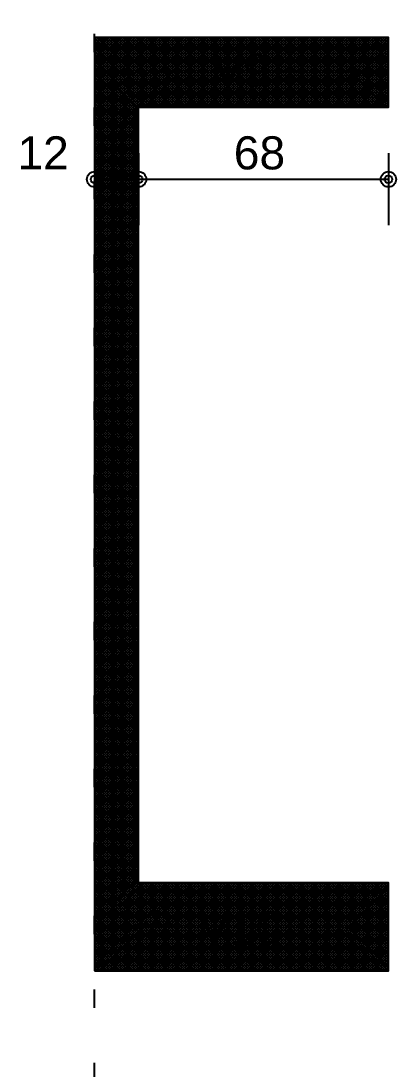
# Model space of a CAD drawing. Extents: x 0 to 119, y 0 to 84.
# Drawn here: x 13.59 to 15.63, y 45.13 to 50.83 of the extents above; entities that cross this region are included whole.
import ezdxf

# ---------------------------------------------------------------- set-up
doc = ezdxf.new("R2010")
doc.units = 0
doc.header["$MEASUREMENT"] = 0
doc.linetypes.add('ESTILO_TQS_0002', pattern=[0.4, 0.1, -0.3])
for name, color, linetype in [('29', 9, 'CONTINUOUS'), ('3', 7, 'CONTINUOUS'), ('32', 250, 'CONTINUOUS'), ('6', 178, 'CONTINUOUS')]:
    doc.layers.add(name, color=color, linetype=linetype)
doc.styles.add('TQS_ARIAL', font='arial.ttf')

msp = doc.modelspace()

# ---------------------------------------------------------------- linework, layer by layer
at = {"layer": '29', "color": 9, "linetype": 'Continuous'}
for p, q in [((13.990148, 50.123304), (14.607683, 50.74084)), ((13.990148, 50.137446), (14.593541, 50.74084)), ((13.990148, 50.151589), (14.579399, 50.74084)), ((13.990148, 50.165731), (14.565257, 50.74084)), ((13.990148, 50.179873), (14.551115, 50.74084)), ((13.990148, 50.194015), (14.536973, 50.74084)), ((13.990148, 50.208157), (14.522831, 50.74084)), ((13.990148, 50.222299), (14.508689, 50.74084)), ((13.990148, 50.236441), (14.494546, 50.74084)), ((13.990148, 50.250584), (14.480404, 50.74084)), ((13.990148, 50.264726), (14.466262, 50.74084)), ((13.990148, 50.278868), (14.45212, 50.74084)), ((13.990148, 50.29301), (14.437978, 50.74084)), ((13.990148, 50.307152), (14.423836, 50.74084)), ((13.990148, 50.321294), (14.409694, 50.74084)), ((13.990148, 50.335436), (14.395551, 50.74084)), ((13.990148, 50.349579), (14.381409, 50.74084)), ((13.990148, 50.363721), (14.367267, 50.74084)), ((13.990148, 50.377863), (14.353125, 50.74084)), ((13.990148, 50.392005), (14.338983, 50.74084)), ((13.990148, 50.406147), (14.324841, 50.74084)), ((13.990148, 50.420289), (14.310699, 50.74084)), ((13.990148, 50.434431), (14.296556, 50.74084)), ((13.990148, 50.448573), (14.282414, 50.74084)), ((13.990148, 50.462716), (14.268272, 50.74084)), ((13.990148, 50.476858), (14.25413, 50.74084)), ((13.990148, 50.491), (14.239988, 50.74084)), ((13.990148, 50.505142), (14.225846, 50.74084)), ((13.990148, 50.519284), (14.211704, 50.74084)), ((13.990148, 50.533426), (14.197562, 50.74084)), ((13.990148, 50.547568), (14.183419, 50.74084)), ((13.990148, 50.561711), (14.169277, 50.74084)), ((13.990148, 50.575853), (14.155135, 50.74084)), ((13.990148, 50.589995), (14.140993, 50.74084)), ((13.990148, 50.604137), (14.126851, 50.74084)), ((13.990148, 50.618279), (14.112709, 50.74084)), ((13.990148, 50.632421), (14.098567, 50.74084)), ((13.990148, 50.646563), (14.084424, 50.74084)), ((13.990148, 50.660706), (14.070282, 50.74084)), ((13.990148, 50.674848), (14.05614, 50.74084)), ((13.990148, 50.68899), (14.041998, 50.74084)), ((13.990148, 50.703132), (14.027856, 50.74084)), ((13.990148, 50.717274), (14.013714, 50.74084)), ((13.990148, 50.731416), (13.999572, 50.74084)), ((13.990148, 50.738407), (14.367715, 50.36084)), ((13.990148, 50.724265), (14.353573, 50.36084)), ((13.990148, 50.710123), (14.33943, 50.36084)), ((14.001857, 50.74084), (14.381857, 50.36084)), ((14.015999, 50.74084), (14.395999, 50.36084)), ((14.030141, 50.74084), (14.410141, 50.36084)), ((14.044283, 50.74084), (14.424283, 50.36084)), ((14.058425, 50.74084), (14.438425, 50.36084)), ((14.072568, 50.74084), (14.452568, 50.36084)), ((14.08671, 50.74084), (14.46671, 50.36084)), ((14.100852, 50.74084), (14.480852, 50.36084)), ((14.114994, 50.74084), (14.494994, 50.36084)), ((14.129136, 50.74084), (14.509136, 50.36084)), ((14.143278, 50.74084), (14.523278, 50.36084)), ((14.15742, 50.74084), (14.53742, 50.36084)), ((14.171563, 50.74084), (14.551563, 50.36084)), ((14.185705, 50.74084), (14.565705, 50.36084)), ((14.199847, 50.74084), (14.579847, 50.36084)), ((14.213989, 50.74084), (14.593989, 50.36084)), ((14.228131, 50.74084), (14.608131, 50.36084)), ((14.241826, 50.36084), (14.621826, 50.74084)), ((14.242273, 50.74084), (14.622273, 50.36084)), ((14.255968, 50.36084), (14.635968, 50.74084)), ((14.256415, 50.74084), (14.636415, 50.36084)), ((14.27011, 50.36084), (14.65011, 50.74084)), ((14.270557, 50.74084), (14.650557, 50.36084)), ((14.284252, 50.36084), (14.664252, 50.74084)), ((14.2847, 50.74084), (14.6647, 50.36084)), ((14.298394, 50.36084), (14.678394, 50.74084)), ((14.298842, 50.74084), (14.678842, 50.36084)), ((14.312536, 50.36084), (14.692536, 50.74084)), ((14.312984, 50.74084), (14.692984, 50.36084)), ((14.326678, 50.36084), (14.706678, 50.74084)), ((14.327126, 50.74084), (14.707126, 50.36084)), ((14.340821, 50.36084), (14.720821, 50.74084)), ((14.341268, 50.74084), (14.721268, 50.36084)), ((14.354963, 50.36084), (14.734963, 50.74084)), ((14.35541, 50.74084), (14.73541, 50.36084)), ((14.369105, 50.36084), (14.749105, 50.74084)), ((14.369552, 50.74084), (14.749552, 50.36084)), ((14.383247, 50.36084), (14.763247, 50.74084)), ((14.383695, 50.74084), (14.763695, 50.36084)), ((14.397389, 50.36084), (14.777389, 50.74084)), ((14.397837, 50.74084), (14.777837, 50.36084)), ((14.411531, 50.36084), (14.791531, 50.74084)), ((14.411979, 50.74084), (14.791979, 50.36084)), ((14.425673, 50.36084), (14.805673, 50.74084)), ((14.426121, 50.74084), (14.806121, 50.36084)), ((14.439816, 50.36084), (14.819816, 50.74084)), ((14.440263, 50.74084), (14.820263, 50.36084)), ((14.453958, 50.36084), (14.833958, 50.74084)), ((14.454405, 50.74084), (14.834405, 50.36084)), ((14.4681, 50.36084), (14.8481, 50.74084)), ((14.468547, 50.74084), (14.848547, 50.36084)), ((14.482242, 50.36084), (14.862242, 50.74084)), ((14.482689, 50.74084), (14.862689, 50.36084)), ((14.496384, 50.36084), (14.876384, 50.74084)), ((14.496832, 50.74084), (14.876832, 50.36084)), ((14.510526, 50.36084), (14.890526, 50.74084)), ((14.510974, 50.74084), (14.890974, 50.36084)), ((14.524668, 50.36084), (14.904668, 50.74084)), ((14.525116, 50.74084), (14.905116, 50.36084)), ((14.53881, 50.36084), (14.91881, 50.74084)), ((14.539258, 50.74084), (14.919258, 50.36084)), ((14.552953, 50.36084), (14.932953, 50.74084)), ((14.5534, 50.74084), (14.9334, 50.36084)), ((14.567095, 50.36084), (14.947095, 50.74084)), ((14.567542, 50.74084), (14.947542, 50.36084)), ((14.581237, 50.36084), (14.961237, 50.74084)), ((14.581684, 50.74084), (14.961684, 50.36084)), ((14.595379, 50.36084), (14.975379, 50.74084)), ((14.595827, 50.74084), (14.975827, 50.36084)), ((14.609521, 50.36084), (14.989521, 50.74084)), ((14.609969, 50.74084), (14.989969, 50.36084)), ((14.623663, 50.36084), (15.003663, 50.74084)), ((14.624111, 50.74084), (15.004111, 50.36084)), ((14.637805, 50.36084), (15.017805, 50.74084)), ((14.638253, 50.74084), (15.018253, 50.36084)), ((14.651948, 50.36084), (15.031948, 50.74084)), ((14.652395, 50.74084), (15.032395, 50.36084)), ((14.66609, 50.36084), (15.04609, 50.74084)), ((14.666537, 50.74084), (15.046537, 50.36084)), ((14.680232, 50.36084), (15.060232, 50.74084)), ((14.680679, 50.74084), (15.060679, 50.36084)), ((14.694374, 50.36084), (15.074374, 50.74084)), ((14.694822, 50.74084), (15.074822, 50.36084)), ((14.708516, 50.36084), (15.088516, 50.74084)), ((14.708964, 50.74084), (15.088964, 50.36084)), ((14.722658, 50.36084), (15.102658, 50.74084)), ((14.723106, 50.74084), (15.103106, 50.36084)), ((14.7368, 50.36084), (15.1168, 50.74084)), ((14.737248, 50.74084), (15.117248, 50.36084)), ((14.750942, 50.36084), (15.130942, 50.74084)), ((14.75139, 50.74084), (15.13139, 50.36084)), ((14.765085, 50.36084), (15.145085, 50.74084)), ((14.765532, 50.74084), (15.145532, 50.36084)), ((14.779227, 50.36084), (15.159227, 50.74084)), ((14.779674, 50.74084), (15.159674, 50.36084)), ((14.793369, 50.36084), (15.173369, 50.74084)), ((14.793816, 50.74084), (15.173816, 50.36084)), ((14.807511, 50.36084), (15.187511, 50.74084)), ((14.807959, 50.74084), (15.187959, 50.36084)), ((14.821653, 50.36084), (15.201653, 50.74084)), ((14.822101, 50.74084), (15.202101, 50.36084)), ((14.835795, 50.36084), (15.215795, 50.74084)), ((14.836243, 50.74084), (15.216243, 50.36084)), ((14.849937, 50.36084), (15.229937, 50.74084)), ((14.850385, 50.74084), (15.230385, 50.36084)), ((14.86408, 50.36084), (15.24408, 50.74084)), ((14.864527, 50.74084), (15.244527, 50.36084)), ((14.878222, 50.36084), (15.258222, 50.74084)), ((14.878669, 50.74084), (15.258669, 50.36084)), ((14.892364, 50.36084), (15.272364, 50.74084)), ((14.892811, 50.74084), (15.272811, 50.36084)), ((14.906506, 50.36084), (15.286506, 50.74084)), ((14.906954, 50.74084), (15.286954, 50.36084)), ((14.920648, 50.36084), (15.300648, 50.74084)), ((14.921096, 50.74084), (15.301096, 50.36084)), ((14.93479, 50.36084), (15.31479, 50.74084)), ((14.935238, 50.74084), (15.315238, 50.36084)), ((14.948932, 50.36084), (15.328932, 50.74084)), ((14.94938, 50.74084), (15.32938, 50.36084)), ((14.963075, 50.36084), (15.343075, 50.74084)), ((14.963522, 50.74084), (15.343522, 50.36084)), ((14.977217, 50.36084), (15.357217, 50.74084)), ((14.977664, 50.74084), (15.357664, 50.36084)), ((14.991359, 50.36084), (15.371359, 50.74084)), ((14.991806, 50.74084), (15.371806, 50.36084)), ((15.005501, 50.36084), (15.385501, 50.74084)), ((15.005949, 50.74084), (15.385949, 50.36084)), ((15.019643, 50.36084), (15.399643, 50.74084)), ((15.020091, 50.74084), (15.400091, 50.36084)), ((15.033785, 50.36084), (15.413785, 50.74084)), ((15.034233, 50.74084), (15.414233, 50.36084)), ((15.047927, 50.36084), (15.427927, 50.74084)), ((15.048375, 50.74084), (15.428375, 50.36084)), ((15.062069, 50.36084), (15.442069, 50.74084)), ((15.062517, 50.74084), (15.442517, 50.36084)), ((15.076212, 50.36084), (15.456212, 50.74084)), ((15.076659, 50.74084), (15.456659, 50.36084)), ((15.090354, 50.36084), (15.470354, 50.74084)), ((15.090801, 50.74084), (15.470801, 50.36084)), ((15.104496, 50.36084), (15.484496, 50.74084)), ((15.104943, 50.74084), (15.484943, 50.36084)), ((15.118638, 50.36084), (15.498638, 50.74084)), ((15.119086, 50.74084), (15.499086, 50.36084)), ((15.13278, 50.36084), (15.51278, 50.74084)), ((15.133228, 50.74084), (15.513228, 50.36084)), ((15.146922, 50.36084), (15.526922, 50.74084)), ((15.14737, 50.74084), (15.52737, 50.36084)), ((15.161064, 50.36084), (15.541064, 50.74084)), ((15.161512, 50.74084), (15.541512, 50.36084)), ((15.175207, 50.36084), (15.555207, 50.74084)), ((15.175654, 50.74084), (15.555654, 50.36084)), ((15.189349, 50.36084), (15.569349, 50.74084)), ((15.189796, 50.74084), (15.569796, 50.36084)), ((15.203491, 50.36084), (15.583491, 50.74084)), ((15.203938, 50.74084), (15.583938, 50.36084)), ((15.217633, 50.36084), (15.590148, 50.733355)), ((15.218081, 50.74084), (15.590148, 50.368773)), ((15.231775, 50.36084), (15.590148, 50.719213)), ((15.232223, 50.74084), (15.590148, 50.382915)), ((15.246365, 50.74084), (15.590148, 50.397057)), ((15.260507, 50.74084), (15.590148, 50.411199)), ((15.274649, 50.74084), (15.590148, 50.425341)), ((15.288791, 50.74084), (15.590148, 50.439483)), ((15.302933, 50.74084), (15.590148, 50.453626)), ((15.317075, 50.74084), (15.590148, 50.467768)), ((15.331218, 50.74084), (15.590148, 50.48191)), ((15.34536, 50.74084), (15.590148, 50.496052)), ((15.359502, 50.74084), (15.590148, 50.510194)), ((15.373644, 50.74084), (15.590148, 50.524336)), ((15.387786, 50.74084), (15.590148, 50.538478)), ((15.401928, 50.74084), (15.590148, 50.55262)), ((15.41607, 50.74084), (15.590148, 50.566763)), ((15.430213, 50.74084), (15.590148, 50.580905)), ((15.444355, 50.74084), (15.590148, 50.595047)), ((15.458497, 50.74084), (15.590148, 50.609189)), ((15.472639, 50.74084), (15.590148, 50.623331)), ((15.486781, 50.74084), (15.590148, 50.637473)), ((15.500923, 50.74084), (15.590148, 50.651615)), ((15.515065, 50.74084), (15.590148, 50.665758)), ((15.529208, 50.74084), (15.590148, 50.6799)), ((15.54335, 50.74084), (15.590148, 50.694042)), ((15.557492, 50.74084), (15.590148, 50.708184)), ((15.571634, 50.74084), (15.590148, 50.722326)), ((15.585776, 50.74084), (15.590148, 50.736468)), ((13.990148, 50.695981), (14.325288, 50.36084)), ((13.990148, 50.681838), (14.311146, 50.36084)), ((13.990148, 50.667696), (14.297004, 50.36084)), ((13.990148, 50.653554), (14.282862, 50.36084)), ((15.245917, 50.36084), (15.590148, 50.705071)), ((15.260059, 50.36084), (15.590148, 50.690928)), ((15.274202, 50.36084), (15.590148, 50.676786)), ((15.288344, 50.36084), (15.590148, 50.662644)), ((15.302486, 50.36084), (15.590148, 50.648502)), ((13.990148, 50.639412), (14.26872, 50.36084)), ((13.990148, 50.62527), (14.254578, 50.36084)), ((13.990148, 50.611128), (14.240436, 50.36084)), ((13.990148, 50.596986), (14.230148, 50.356986)), ((15.316628, 50.36084), (15.590148, 50.63436)), ((15.33077, 50.36084), (15.590148, 50.620218)), ((15.344912, 50.36084), (15.590148, 50.606076)), ((15.359054, 50.36084), (15.590148, 50.591934)), ((13.990148, 50.582843), (14.230148, 50.342843)), ((13.990148, 50.568701), (14.230148, 50.328701)), ((13.990148, 50.554559), (14.230148, 50.314559)), ((13.990148, 50.540417), (14.230148, 50.300417)), ((15.373196, 50.36084), (15.590148, 50.577791)), ((15.387339, 50.36084), (15.590148, 50.563649)), ((15.401481, 50.36084), (15.590148, 50.549507)), ((15.415623, 50.36084), (15.590148, 50.535365)), ((13.990148, 50.526275), (14.230148, 50.286275)), ((13.990148, 50.512133), (14.230148, 50.272133)), ((13.990148, 50.497991), (14.230148, 50.257991)), ((13.990148, 50.483848), (14.230148, 50.243848)), ((15.429765, 50.36084), (15.590148, 50.521223)), ((15.443907, 50.36084), (15.590148, 50.507081)), ((15.458049, 50.36084), (15.590148, 50.492939)), ((15.472191, 50.36084), (15.590148, 50.478796)), ((13.990148, 50.469706), (14.230148, 50.229706)), ((13.990148, 50.455564), (14.230148, 50.215564)), ((13.990148, 50.441422), (14.230148, 50.201422)), ((13.990148, 50.42728), (14.230148, 50.18728)), ((15.486334, 50.36084), (15.590148, 50.464654)), ((15.500476, 50.36084), (15.590148, 50.450512)), ((15.514618, 50.36084), (15.590148, 50.43637)), ((15.52876, 50.36084), (15.590148, 50.422228)), ((13.990148, 50.413138), (14.230148, 50.173138)), ((13.990148, 50.398996), (14.230148, 50.158996)), ((13.990148, 50.384854), (14.230148, 50.144854)), ((13.990148, 50.370711), (14.230148, 50.130711)), ((15.542902, 50.36084), (15.590148, 50.408086)), ((15.557044, 50.36084), (15.590148, 50.393944)), ((15.571186, 50.36084), (15.590148, 50.379801)), ((15.585329, 50.36084), (15.590148, 50.365659)), ((13.990148, 50.356569), (14.230148, 50.116569)), ((13.990148, 50.109162), (14.230148, 50.349162)), ((13.990148, 50.342427), (14.230148, 50.102427)), ((13.990148, 50.09502), (14.230148, 50.33502)), ((13.990148, 50.328285), (14.230148, 50.088285)), ((13.990148, 50.080878), (14.230148, 50.320878)), ((13.990148, 50.314143), (14.230148, 50.074143)), ((13.990148, 50.066736), (14.230148, 50.306736)), ((13.990148, 50.300001), (14.230148, 50.060001)), ((13.990148, 50.052594), (14.230148, 50.292594)), ((13.990148, 50.285859), (14.230148, 50.045859)), ((13.990148, 50.038452), (14.230148, 50.278452)), ((13.990148, 50.271716), (14.230148, 50.031716)), ((13.990148, 50.024309), (14.230148, 50.264309)), ((13.990148, 50.257574), (14.230148, 50.017574)), ((13.990148, 50.010167), (14.230148, 50.250167)), ((13.990148, 50.243432), (14.230148, 50.003432)), ((13.990148, 49.996025), (14.230148, 50.236025)), ((13.990148, 50.22929), (14.230148, 49.98929)), ((13.990148, 49.981883), (14.230148, 50.221883)), ((13.990148, 50.215148), (14.230148, 49.975148)), ((13.990148, 49.967741), (14.230148, 50.207741)), ((13.990148, 50.201006), (14.230148, 49.961006)), ((13.990148, 49.953599), (14.230148, 50.193599)), ((13.990148, 50.186864), (14.230148, 49.946864)), ((13.990148, 49.939457), (14.230148, 50.179457)), ((13.990148, 50.172721), (14.230148, 49.932721)), ((13.990148, 49.925314), (14.230148, 50.165314)), ((13.990148, 50.158579), (14.230148, 49.918579)), ((13.990148, 49.911172), (14.230148, 50.151172)), ((13.990148, 50.144437), (14.230148, 49.904437)), ((13.990148, 49.89703), (14.230148, 50.13703)), ((13.990148, 50.130295), (14.230148, 49.890295)), ((13.990148, 49.882888), (14.230148, 50.122888)), ((13.990148, 50.116153), (14.230148, 49.876153)), ((13.990148, 49.868746), (14.230148, 50.108746)), ((13.990148, 50.102011), (14.230148, 49.862011)), ((13.990148, 49.854604), (14.230148, 50.094604)), ((13.990148, 50.087869), (14.230148, 49.847869)), ((13.990148, 49.840462), (14.230148, 50.080462)), ((13.990148, 50.073727), (14.230148, 49.833727)), ((13.990148, 49.82632), (14.230148, 50.06632)), ((13.990148, 50.059584), (14.230148, 49.819584)), ((13.990148, 49.812177), (14.230148, 50.052177)), ((13.990148, 50.045442), (14.230148, 49.805442)), ((13.990148, 49.798035), (14.230148, 50.038035)), ((13.990148, 50.0313), (14.230148, 49.7913)), ((13.990148, 49.783893), (14.230148, 50.023893)), ((13.990148, 50.017158), (14.230148, 49.777158)), ((13.990148, 49.769751), (14.230148, 50.009751)), ((13.990148, 50.003016), (14.230148, 49.763016)), ((13.990148, 49.755609), (14.230148, 49.995609)), ((13.990148, 49.988874), (14.230148, 49.748874)), ((13.990148, 49.741467), (14.230148, 49.981467)), ((13.990148, 49.974732), (14.230148, 49.734732)), ((13.990148, 49.727325), (14.230148, 49.967325)), ((13.990148, 49.960589), (14.230148, 49.720589)), ((13.990148, 49.713182), (14.230148, 49.953182)), ((13.990148, 49.946447), (14.230148, 49.706447)), ((13.990148, 49.69904), (14.230148, 49.93904)), ((13.990148, 49.932305), (14.230148, 49.692305)), ((13.990148, 49.684898), (14.230148, 49.924898)), ((13.990148, 49.918163), (14.230148, 49.678163)), ((13.990148, 49.670756), (14.230148, 49.910756)), ((13.990148, 49.904021), (14.230148, 49.664021)), ((13.990148, 49.656614), (14.230148, 49.896614)), ((13.990148, 49.889879), (14.230148, 49.649879)), ((13.990148, 49.642472), (14.230148, 49.882472)), ((13.990148, 49.875737), (14.230148, 49.635737)), ((13.990148, 49.62833), (14.230148, 49.86833)), ((13.990148, 49.861595), (14.230148, 49.621595)), ((13.990148, 49.614187), (14.230148, 49.854187)), ((13.990148, 49.847452), (14.230148, 49.607452)), ((13.990148, 49.600045), (14.230148, 49.840045)), ((13.990148, 49.83331), (14.230148, 49.59331)), ((13.990148, 49.585903), (14.230148, 49.825903)), ((13.990148, 49.819168), (14.230148, 49.579168)), ((13.990148, 49.571761), (14.230148, 49.811761)), ((13.990148, 49.805026), (14.230148, 49.565026)), ((13.990148, 49.557619), (14.230148, 49.797619)), ((13.990148, 49.790884), (14.230148, 49.550884)), ((13.990148, 49.543477), (14.230148, 49.783477)), ((13.990148, 49.776742), (14.230148, 49.536742)), ((13.990148, 49.529335), (14.230148, 49.769335)), ((13.990148, 49.7626), (14.230148, 49.5226)), ((13.990148, 49.515193), (14.230148, 49.755193)), ((13.990148, 49.748457), (14.230148, 49.508457)), ((13.990148, 49.50105), (14.230148, 49.74105)), ((13.990148, 49.734315), (14.230148, 49.494315)), ((13.990148, 49.486908), (14.230148, 49.726908)), ((13.990148, 49.720173), (14.230148, 49.480173)), ((13.990148, 49.472766), (14.230148, 49.712766)), ((13.990148, 49.706031), (14.230148, 49.466031)), ((13.990148, 49.458624), (14.230148, 49.698624)), ((13.990148, 49.691889), (14.230148, 49.451889)), ((13.990148, 49.444482), (14.230148, 49.684482)), ((13.990148, 49.677747), (14.230148, 49.437747)), ((13.990148, 49.43034), (14.230148, 49.67034)), ((13.990148, 49.663605), (14.230148, 49.423605)), ((13.990148, 49.416198), (14.230148, 49.656198)), ((13.990148, 49.649462), (14.230148, 49.409462)), ((13.990148, 49.402055), (14.230148, 49.642055)), ((13.990148, 49.63532), (14.230148, 49.39532)), ((13.990148, 49.387913), (14.230148, 49.627913)), ((13.990148, 49.621178), (14.230148, 49.381178)), ((13.990148, 49.373771), (14.230148, 49.613771)), ((13.990148, 49.607036), (14.230148, 49.367036)), ((13.990148, 49.359629), (14.230148, 49.599629)), ((13.990148, 49.592894), (14.230148, 49.352894)), ((13.990148, 49.345487), (14.230148, 49.585487)), ((13.990148, 49.578752), (14.230148, 49.338752)), ((13.990148, 49.331345), (14.230148, 49.571345)), ((13.990148, 49.56461), (14.230148, 49.32461)), ((13.990148, 49.317203), (14.230148, 49.557203)), ((13.990148, 49.550468), (14.230148, 49.310468)), ((13.990148, 49.30306), (14.230148, 49.54306)), ((13.990148, 49.536325), (14.230148, 49.296325)), ((13.990148, 49.288918), (14.230148, 49.528918)), ((13.990148, 49.522183), (14.230148, 49.282183)), ((13.990148, 49.274776), (14.230148, 49.514776)), ((13.990148, 49.508041), (14.230148, 49.268041)), ((13.990148, 49.260634), (14.230148, 49.500634)), ((13.990148, 49.493899), (14.230148, 49.253899)), ((13.990148, 49.246492), (14.230148, 49.486492)), ((13.990148, 49.479757), (14.230148, 49.239757)), ((13.990148, 49.23235), (14.230148, 49.47235)), ((13.990148, 49.465615), (14.230148, 49.225615)), ((13.990148, 49.218208), (14.230148, 49.458208)), ((13.990148, 49.451473), (14.230148, 49.211473)), ((13.990148, 49.204066), (14.230148, 49.444066)), ((13.990148, 49.43733), (14.230148, 49.19733)), ((13.990148, 49.189923), (14.230148, 49.429923)), ((13.990148, 49.423188), (14.230148, 49.183188)), ((13.990148, 49.175781), (14.230148, 49.415781)), ((13.990148, 49.409046), (14.230148, 49.169046)), ((13.990148, 49.161639), (14.230148, 49.401639)), ((13.990148, 49.394904), (14.230148, 49.154904)), ((13.990148, 49.147497), (14.230148, 49.387497)), ((13.990148, 49.380762), (14.230148, 49.140762)), ((13.990148, 49.133355), (14.230148, 49.373355)), ((13.990148, 49.36662), (14.230148, 49.12662)), ((13.990148, 49.119213), (14.230148, 49.359213)), ((13.990148, 49.352478), (14.230148, 49.112478)), ((13.990148, 49.105071), (14.230148, 49.345071)), ((13.990148, 49.338335), (14.230148, 49.098335)), ((13.990148, 49.090928), (14.230148, 49.330928)), ((13.990148, 49.324193), (14.230148, 49.084193)), ((13.990148, 49.076786), (14.230148, 49.316786)), ((13.990148, 49.310051), (14.230148, 49.070051)), ((13.990148, 49.062644), (14.230148, 49.302644)), ((13.990148, 49.295909), (14.230148, 49.055909)), ((13.990148, 49.048502), (14.230148, 49.288502)), ((13.990148, 49.281767), (14.230148, 49.041767)), ((13.990148, 49.03436), (14.230148, 49.27436)), ((13.990148, 49.267625), (14.230148, 49.027625)), ((13.990148, 49.020218), (14.230148, 49.260218)), ((13.990148, 49.253483), (14.230148, 49.013483)), ((13.990148, 49.006076), (14.230148, 49.246076)), ((13.990148, 49.239341), (14.230148, 48.999341)), ((13.990148, 48.991934), (14.230148, 49.231934)), ((13.990148, 49.225198), (14.230148, 48.985198)), ((13.990148, 48.977791), (14.230148, 49.217791)), ((13.990148, 49.211056), (14.230148, 48.971056)), ((13.990148, 48.963649), (14.230148, 49.203649)), ((13.990148, 49.196914), (14.230148, 48.956914)), ((13.990148, 48.949507), (14.230148, 49.189507)), ((13.990148, 49.182772), (14.230148, 48.942772)), ((13.990148, 48.935365), (14.230148, 49.175365)), ((13.990148, 49.16863), (14.230148, 48.92863)), ((13.990148, 48.921223), (14.230148, 49.161223)), ((13.990148, 49.154488), (14.230148, 48.914488)), ((13.990148, 48.907081), (14.230148, 49.147081)), ((13.990148, 49.140346), (14.230148, 48.900346)), ((13.990148, 48.892939), (14.230148, 49.132939)), ((13.990148, 49.126203), (14.230148, 48.886203)), ((13.990148, 48.878796), (14.230148, 49.118796)), ((13.990148, 49.112061), (14.230148, 48.872061)), ((13.990148, 48.864654), (14.230148, 49.104654)), ((13.990148, 49.097919), (14.230148, 48.857919)), ((13.990148, 48.850512), (14.230148, 49.090512)), ((13.990148, 49.083777), (14.230148, 48.843777)), ((13.990148, 48.83637), (14.230148, 49.07637)), ((13.990148, 49.069635), (14.230148, 48.829635)), ((13.990148, 48.822228), (14.230148, 49.062228)), ((13.990148, 49.055493), (14.230148, 48.815493)), ((13.990148, 48.808086), (14.230148, 49.048086)), ((13.990148, 49.041351), (14.230148, 48.801351)), ((13.990148, 48.793944), (14.230148, 49.033944)), ((13.990148, 49.027209), (14.230148, 48.787209)), ((13.990148, 48.779801), (14.230148, 49.019801)), ((13.990148, 49.013066), (14.230148, 48.773066)), ((13.990148, 48.765659), (14.230148, 49.005659)), ((13.990148, 48.998924), (14.230148, 48.758924)), ((13.990148, 48.751517), (14.230148, 48.991517)), ((13.990148, 48.984782), (14.230148, 48.744782)), ((13.990148, 48.737375), (14.230148, 48.977375)), ((13.990148, 48.97064), (14.230148, 48.73064)), ((13.990148, 48.723233), (14.230148, 48.963233)), ((13.990148, 48.956498), (14.230148, 48.716498)), ((13.990148, 48.709091), (14.230148, 48.949091)), ((13.990148, 48.942356), (14.230148, 48.702356)), ((13.990148, 48.694949), (14.230148, 48.934949)), ((13.990148, 48.928214), (14.230148, 48.688214)), ((13.990148, 48.680807), (14.230148, 48.920807)), ((13.990148, 48.914071), (14.230148, 48.674071)), ((13.990148, 48.666664), (14.230148, 48.906664)), ((13.990148, 48.899929), (14.230148, 48.659929)), ((13.990148, 48.652522), (14.230148, 48.892522)), ((13.990148, 48.885787), (14.230148, 48.645787)), ((13.990148, 48.63838), (14.230148, 48.87838)), ((13.990148, 48.871645), (14.230148, 48.631645)), ((13.990148, 48.624238), (14.230148, 48.864238)), ((13.990148, 48.857503), (14.230148, 48.617503)), ((13.990148, 48.610096), (14.230148, 48.850096)), ((13.990148, 48.843361), (14.230148, 48.603361)), ((13.990148, 48.595954), (14.230148, 48.835954)), ((13.990148, 48.829219), (14.230148, 48.589219)), ((13.990148, 48.581812), (14.230148, 48.821812)), ((13.990148, 48.815076), (14.230148, 48.575076)), ((13.990148, 48.567669), (14.230148, 48.807669)), ((13.990148, 48.800934), (14.230148, 48.560934)), ((13.990148, 48.553527), (14.230148, 48.793527)), ((13.990148, 48.786792), (14.230148, 48.546792)), ((13.990148, 48.539385), (14.230148, 48.779385)), ((13.990148, 48.77265), (14.230148, 48.53265)), ((13.990148, 48.525243), (14.230148, 48.765243)), ((13.990148, 48.758508), (14.230148, 48.518508)), ((13.990148, 48.511101), (14.230148, 48.751101)), ((13.990148, 48.744366), (14.230148, 48.504366)), ((13.990148, 48.496959), (14.230148, 48.736959)), ((13.990148, 48.730224), (14.230148, 48.490224)), ((13.990148, 48.482817), (14.230148, 48.722817)), ((13.990148, 48.716082), (14.230148, 48.476082)), ((13.990148, 48.468674), (14.230148, 48.708674)), ((13.990148, 48.701939), (14.230148, 48.461939)), ((13.990148, 48.454532), (14.230148, 48.694532)), ((13.990148, 48.687797), (14.230148, 48.447797)), ((13.990148, 48.44039), (14.230148, 48.68039)), ((13.990148, 48.673655), (14.230148, 48.433655)), ((13.990148, 48.426248), (14.230148, 48.666248)), ((13.990148, 48.659513), (14.230148, 48.419513)), ((13.990148, 48.412106), (14.230148, 48.652106)), ((13.990148, 48.645371), (14.230148, 48.405371)), ((13.990148, 48.397964), (14.230148, 48.637964)), ((13.990148, 48.631229), (14.230148, 48.391229)), ((13.990148, 48.383822), (14.230148, 48.623822)), ((13.990148, 48.617087), (14.230148, 48.377087)), ((13.990148, 48.36968), (14.230148, 48.60968)), ((13.990148, 48.602944), (14.230148, 48.362944)), ((13.990148, 48.355537), (14.230148, 48.595537)), ((13.990148, 48.588802), (14.230148, 48.348802)), ((13.990148, 48.341395), (14.230148, 48.581395)), ((13.990148, 48.57466), (14.230148, 48.33466)), ((13.990148, 48.327253), (14.230148, 48.567253)), ((13.990148, 48.560518), (14.230148, 48.320518)), ((13.990148, 48.313111), (14.230148, 48.553111)), ((13.990148, 48.546376), (14.230148, 48.306376)), ((13.990148, 48.298969), (14.230148, 48.538969)), ((13.990148, 48.532234), (14.230148, 48.292234)), ((13.990148, 48.284827), (14.230148, 48.524827)), ((13.990148, 48.518092), (14.230148, 48.278092)), ((13.990148, 48.270685), (14.230148, 48.510685)), ((13.990148, 48.503949), (14.230148, 48.263949)), ((13.990148, 48.256542), (14.230148, 48.496542)), ((13.990148, 48.489807), (14.230148, 48.249807)), ((13.990148, 48.2424), (14.230148, 48.4824)), ((13.990148, 48.475665), (14.230148, 48.235665)), ((13.990148, 48.228258), (14.230148, 48.468258)), ((13.990148, 48.461523), (14.230148, 48.221523)), ((13.990148, 48.214116), (14.230148, 48.454116)), ((13.990148, 48.447381), (14.230148, 48.207381)), ((13.990148, 48.199974), (14.230148, 48.439974)), ((13.990148, 48.433239), (14.230148, 48.193239)), ((13.990148, 48.185832), (14.230148, 48.425832)), ((13.990148, 48.419097), (14.230148, 48.179097)), ((13.990148, 48.17169), (14.230148, 48.41169)), ((13.990148, 48.404955), (14.230148, 48.164955)), ((13.990148, 48.157548), (14.230148, 48.397548)), ((13.990148, 48.390812), (14.230148, 48.150812)), ((13.990148, 48.143405), (14.230148, 48.383405)), ((13.990148, 48.37667), (14.230148, 48.13667)), ((13.990148, 48.129263), (14.230148, 48.369263)), ((13.990148, 48.362528), (14.230148, 48.122528)), ((13.990148, 48.115121), (14.230148, 48.355121)), ((13.990148, 48.348386), (14.230148, 48.108386)), ((13.990148, 48.100979), (14.230148, 48.340979)), ((13.990148, 48.334244), (14.230148, 48.094244)), ((13.990148, 48.086837), (14.230148, 48.326837)), ((13.990148, 48.320102), (14.230148, 48.080102)), ((13.990148, 48.072695), (14.230148, 48.312695)), ((13.990148, 48.30596), (14.230148, 48.06596)), ((13.990148, 48.058553), (14.230148, 48.298553)), ((13.990148, 48.291817), (14.230148, 48.051817)), ((13.990148, 48.04441), (14.230148, 48.28441)), ((13.990148, 48.277675), (14.230148, 48.037675)), ((13.990148, 48.030268), (14.230148, 48.270268)), ((13.990148, 48.263533), (14.230148, 48.023533)), ((13.990148, 48.016126), (14.230148, 48.256126)), ((13.990148, 48.249391), (14.230148, 48.009391)), ((13.990148, 48.001984), (14.230148, 48.241984)), ((13.990148, 48.235249), (14.230148, 47.995249)), ((13.990148, 47.987842), (14.230148, 48.227842)), ((13.990148, 48.221107), (14.230148, 47.981107)), ((13.990148, 47.9737), (14.230148, 48.2137)), ((13.990148, 48.206965), (14.230148, 47.966965)), ((13.990148, 47.959558), (14.230148, 48.199558)), ((13.990148, 48.192823), (14.230148, 47.952823)), ((13.990148, 47.945415), (14.230148, 48.185415)), ((13.990148, 48.17868), (14.230148, 47.93868)), ((13.990148, 47.931273), (14.230148, 48.171273)), ((13.990148, 48.164538), (14.230148, 47.924538)), ((13.990148, 47.917131), (14.230148, 48.157131)), ((13.990148, 48.150396), (14.230148, 47.910396)), ((13.990148, 47.902989), (14.230148, 48.142989)), ((13.990148, 48.136254), (14.230148, 47.896254)), ((13.990148, 47.888847), (14.230148, 48.128847)), ((13.990148, 48.122112), (14.230148, 47.882112)), ((13.990148, 47.874705), (14.230148, 48.114705)), ((13.990148, 48.10797), (14.230148, 47.86797)), ((13.990148, 47.860563), (14.230148, 48.100563)), ((13.990148, 48.093828), (14.230148, 47.853828)), ((13.990148, 47.846421), (14.230148, 48.086421)), ((13.990148, 48.079685), (14.230148, 47.839685)), ((13.990148, 47.832278), (14.230148, 48.072278)), ((13.990148, 48.065543), (14.230148, 47.825543)), ((13.990148, 47.818136), (14.230148, 48.058136)), ((13.990148, 48.051401), (14.230148, 47.811401)), ((13.990148, 47.803994), (14.230148, 48.043994)), ((13.990148, 48.037259), (14.230148, 47.797259)), ((13.990148, 47.789852), (14.230148, 48.029852)), ((13.990148, 48.023117), (14.230148, 47.783117)), ((13.990148, 47.77571), (14.230148, 48.01571)), ((13.990148, 48.008975), (14.230148, 47.768975)), ((13.990148, 47.761568), (14.230148, 48.001568)), ((13.990148, 47.994833), (14.230148, 47.754833)), ((13.990148, 47.747426), (14.230148, 47.987426)), ((13.990148, 47.98069), (14.230148, 47.74069)), ((13.990148, 47.733283), (14.230148, 47.973283)), ((13.990148, 47.966548), (14.230148, 47.726548)), ((13.990148, 47.719141), (14.230148, 47.959141)), ((13.990148, 47.952406), (14.230148, 47.712406)), ((13.990148, 47.704999), (14.230148, 47.944999)), ((13.990148, 47.938264), (14.230148, 47.698264)), ((13.990148, 47.690857), (14.230148, 47.930857)), ((13.990148, 47.924122), (14.230148, 47.684122)), ((13.990148, 47.676715), (14.230148, 47.916715)), ((13.990148, 47.90998), (14.230148, 47.66998)), ((13.990148, 47.662573), (14.230148, 47.902573)), ((13.990148, 47.895838), (14.230148, 47.655838)), ((13.990148, 47.648431), (14.230148, 47.888431)), ((13.990148, 47.881696), (14.230148, 47.641696)), ((13.990148, 47.634288), (14.230148, 47.874288)), ((13.990148, 47.867553), (14.230148, 47.627553)), ((13.990148, 47.620146), (14.230148, 47.860146)), ((13.990148, 47.853411), (14.230148, 47.613411)), ((13.990148, 47.606004), (14.230148, 47.846004)), ((13.990148, 47.839269), (14.230148, 47.599269)), ((13.990148, 47.591862), (14.230148, 47.831862)), ((13.990148, 47.825127), (14.230148, 47.585127)), ((13.990148, 47.57772), (14.230148, 47.81772)), ((13.990148, 47.810985), (14.230148, 47.570985)), ((13.990148, 47.563578), (14.230148, 47.803578)), ((13.990148, 47.796843), (14.230148, 47.556843)), ((13.990148, 47.549436), (14.230148, 47.789436)), ((13.990148, 47.782701), (14.230148, 47.542701)), ((13.990148, 47.535294), (14.230148, 47.775294)), ((13.990148, 47.768558), (14.230148, 47.528558)), ((13.990148, 47.521151), (14.230148, 47.761151)), ((13.990148, 47.754416), (14.230148, 47.514416)), ((13.990148, 47.507009), (14.230148, 47.747009)), ((13.990148, 47.740274), (14.230148, 47.500274)), ((13.990148, 47.492867), (14.230148, 47.732867)), ((13.990148, 47.726132), (14.230148, 47.486132)), ((13.990148, 47.478725), (14.230148, 47.718725)), ((13.990148, 47.71199), (14.230148, 47.47199)), ((13.990148, 47.464583), (14.230148, 47.704583)), ((13.990148, 47.697848), (14.230148, 47.457848)), ((13.990148, 47.450441), (14.230148, 47.690441)), ((13.990148, 47.683706), (14.230148, 47.443706)), ((13.990148, 47.436299), (14.230148, 47.676299)), ((13.990148, 47.669563), (14.230148, 47.429563)), ((13.990148, 47.422156), (14.230148, 47.662156)), ((13.990148, 47.655421), (14.230148, 47.415421)), ((13.990148, 47.408014), (14.230148, 47.648014)), ((13.990148, 47.641279), (14.230148, 47.401279)), ((13.990148, 47.393872), (14.230148, 47.633872)), ((13.990148, 47.627137), (14.230148, 47.387137)), ((13.990148, 47.37973), (14.230148, 47.61973)), ((13.990148, 47.612995), (14.230148, 47.372995)), ((13.990148, 47.365588), (14.230148, 47.605588)), ((13.990148, 47.598853), (14.230148, 47.358853)), ((13.990148, 47.351446), (14.230148, 47.591446)), ((13.990148, 47.584711), (14.230148, 47.344711)), ((13.990148, 47.337304), (14.230148, 47.577304)), ((13.990148, 47.570569), (14.230148, 47.330569)), ((13.990148, 47.323162), (14.230148, 47.563162)), ((13.990148, 47.556426), (14.230148, 47.316426)), ((13.990148, 47.309019), (14.230148, 47.549019)), ((13.990148, 47.542284), (14.230148, 47.302284)), ((13.990148, 47.294877), (14.230148, 47.534877)), ((13.990148, 47.528142), (14.230148, 47.288142)), ((13.990148, 47.280735), (14.230148, 47.520735)), ((13.990148, 47.514), (14.230148, 47.274)), ((13.990148, 47.266593), (14.230148, 47.506593)), ((13.990148, 47.499858), (14.230148, 47.259858)), ((13.990148, 47.252451), (14.230148, 47.492451)), ((13.990148, 47.485716), (14.230148, 47.245716)), ((13.990148, 47.238309), (14.230148, 47.478309)), ((13.990148, 47.471574), (14.230148, 47.231574)), ((13.990148, 47.224167), (14.230148, 47.464167)), ((13.990148, 47.457431), (14.230148, 47.217431)), ((13.990148, 47.210024), (14.230148, 47.450024)), ((13.990148, 47.443289), (14.230148, 47.203289)), ((13.990148, 47.195882), (14.230148, 47.435882)), ((13.990148, 47.429147), (14.230148, 47.189147)), ((13.990148, 47.18174), (14.230148, 47.42174)), ((13.990148, 47.415005), (14.230148, 47.175005)), ((13.990148, 47.167598), (14.230148, 47.407598)), ((13.990148, 47.400863), (14.230148, 47.160863)), ((13.990148, 47.153456), (14.230148, 47.393456)), ((13.990148, 47.386721), (14.230148, 47.146721)), ((13.990148, 47.139314), (14.230148, 47.379314)), ((13.990148, 47.372579), (14.230148, 47.132579)), ((13.990148, 47.125172), (14.230148, 47.365172)), ((13.990148, 47.358436), (14.230148, 47.118436)), ((13.990148, 47.111029), (14.230148, 47.351029)), ((13.990148, 47.344294), (14.230148, 47.104294)), ((13.990148, 47.096887), (14.230148, 47.336887)), ((13.990148, 47.330152), (14.230148, 47.090152)), ((13.990148, 47.082745), (14.230148, 47.322745)), ((13.990148, 47.31601), (14.230148, 47.07601)), ((13.990148, 47.068603), (14.230148, 47.308603)), ((13.990148, 47.301868), (14.230148, 47.061868)), ((13.990148, 47.054461), (14.230148, 47.294461)), ((13.990148, 47.287726), (14.230148, 47.047726)), ((13.990148, 47.040319), (14.230148, 47.280319)), ((13.990148, 47.273584), (14.230148, 47.033584)), ((13.990148, 47.026177), (14.230148, 47.266177)), ((13.990148, 47.259442), (14.230148, 47.019442)), ((13.990148, 47.012035), (14.230148, 47.252035)), ((13.990148, 47.245299), (14.230148, 47.005299)), ((13.990148, 46.997892), (14.230148, 47.237892)), ((13.990148, 47.231157), (14.230148, 46.991157)), ((13.990148, 46.98375), (14.230148, 47.22375)), ((13.990148, 47.217015), (14.230148, 46.977015)), ((13.990148, 46.969608), (14.230148, 47.209608)), ((13.990148, 47.202873), (14.230148, 46.962873)), ((13.990148, 46.955466), (14.230148, 47.195466)), ((13.990148, 47.188731), (14.230148, 46.948731)), ((13.990148, 46.941324), (14.230148, 47.181324)), ((13.990148, 47.174589), (14.230148, 46.934589)), ((13.990148, 46.927182), (14.230148, 47.167182)), ((13.990148, 47.160447), (14.230148, 46.920447)), ((13.990148, 46.91304), (14.230148, 47.15304)), ((13.990148, 47.146304), (14.230148, 46.906304)), ((13.990148, 46.898897), (14.230148, 47.138897)), ((13.990148, 47.132162), (14.230148, 46.892162)), ((13.990148, 46.884755), (14.230148, 47.124755)), ((13.990148, 47.11802), (14.230148, 46.87802)), ((13.990148, 46.870613), (14.230148, 47.110613)), ((13.990148, 47.103878), (14.230148, 46.863878)), ((13.990148, 46.856471), (14.230148, 47.096471)), ((13.990148, 47.089736), (14.230148, 46.849736)), ((13.990148, 46.842329), (14.230148, 47.082329)), ((13.990148, 47.075594), (14.230148, 46.835594)), ((13.990148, 46.828187), (14.230148, 47.068187)), ((13.990148, 47.061452), (14.230148, 46.821452)), ((13.990148, 46.814045), (14.230148, 47.054045)), ((13.990148, 47.04731), (14.230148, 46.80731)), ((13.990148, 46.799902), (14.230148, 47.039902)), ((13.990148, 47.033167), (14.230148, 46.793167)), ((13.990148, 46.78576), (14.230148, 47.02576)), ((13.990148, 47.019025), (14.230148, 46.779025)), ((13.990148, 46.771618), (14.230148, 47.011618)), ((13.990148, 47.004883), (14.230148, 46.764883)), ((13.990148, 46.757476), (14.230148, 46.997476)), ((13.990148, 46.990741), (14.230148, 46.750741)), ((13.990148, 46.743334), (14.230148, 46.983334)), ((13.990148, 46.976599), (14.230148, 46.736599)), ((13.990148, 46.729192), (14.230148, 46.969192)), ((13.990148, 46.962457), (14.230148, 46.722457)), ((13.990148, 46.71505), (14.230148, 46.95505)), ((13.990148, 46.948315), (14.230148, 46.708315)), ((13.990148, 46.700908), (14.230148, 46.940908)), ((13.990148, 46.934172), (14.230148, 46.694172)), ((13.990148, 46.686765), (14.230148, 46.926765)), ((13.990148, 46.92003), (14.230148, 46.68003)), ((13.990148, 46.672623), (14.230148, 46.912623)), ((13.990148, 46.905888), (14.230148, 46.665888)), ((13.990148, 46.658481), (14.230148, 46.898481)), ((13.990148, 46.891746), (14.230148, 46.651746)), ((13.990148, 46.644339), (14.230148, 46.884339)), ((13.990148, 46.877604), (14.230148, 46.637604)), ((13.990148, 46.630197), (14.230148, 46.870197)), ((13.990148, 46.863462), (14.230148, 46.623462)), ((13.990148, 46.616055), (14.230148, 46.856055)), ((13.990148, 46.84932), (14.230148, 46.60932)), ((13.990148, 46.601913), (14.230148, 46.841913)), ((13.990148, 46.835177), (14.230148, 46.595177)), ((13.990148, 46.58777), (14.230148, 46.82777)), ((13.990148, 46.821035), (14.230148, 46.581035)), ((13.990148, 46.573628), (14.230148, 46.813628)), ((13.990148, 46.806893), (14.230148, 46.566893)), ((13.990148, 46.559486), (14.230148, 46.799486)), ((13.990148, 46.792751), (14.230148, 46.552751)), ((13.990148, 46.545344), (14.230148, 46.785344)), ((13.990148, 46.778609), (14.230148, 46.538609)), ((13.990148, 46.531202), (14.230148, 46.771202)), ((13.990148, 46.764467), (14.230148, 46.524467)), ((13.990148, 46.51706), (14.230148, 46.75706)), ((13.990148, 46.750325), (14.230148, 46.510325)), ((13.990148, 46.502918), (14.230148, 46.742918)), ((13.990148, 46.736183), (14.230148, 46.496183)), ((13.990148, 46.488776), (14.230148, 46.728776)), ((13.990148, 46.72204), (14.230148, 46.48204)), ((13.990148, 46.474633), (14.230148, 46.714633)), ((13.990148, 46.707898), (14.230148, 46.467898)), ((13.990148, 46.460491), (14.230148, 46.700491)), ((13.990148, 46.693756), (14.230148, 46.453756)), ((13.990148, 46.446349), (14.230148, 46.686349)), ((13.990148, 46.679614), (14.230148, 46.439614)), ((13.990148, 46.432207), (14.230148, 46.672207)), ((13.990148, 46.665472), (14.230148, 46.425472)), ((13.990148, 46.418065), (14.230148, 46.658065)), ((13.990148, 46.65133), (14.230148, 46.41133)), ((13.990148, 46.403923), (14.230148, 46.643923)), ((13.990148, 46.637188), (14.230148, 46.397188)), ((13.990148, 46.389781), (14.230148, 46.629781)), ((13.990148, 46.623045), (14.230148, 46.383045)), ((13.990148, 46.375638), (14.230148, 46.615638)), ((13.990148, 46.608903), (14.230148, 46.368903)), ((13.990148, 46.361496), (14.230148, 46.601496)), ((13.990148, 46.594761), (14.230148, 46.354761)), ((13.990148, 46.347354), (14.230148, 46.587354)), ((13.990148, 46.580619), (14.230148, 46.340619)), ((13.990148, 46.333212), (14.230148, 46.573212)), ((13.990148, 46.566477), (14.230148, 46.326477)), ((13.990148, 46.31907), (14.230148, 46.55907)), ((13.990148, 46.552335), (14.230148, 46.312335)), ((13.990148, 46.304928), (14.230148, 46.544928)), ((13.990148, 46.538193), (14.230148, 46.298193)), ((13.990148, 46.290786), (14.230148, 46.530786)), ((13.990148, 46.52405), (14.230148, 46.28405)), ((13.990148, 46.276643), (14.230148, 46.516643)), ((13.990148, 46.509908), (14.230148, 46.269908)), ((13.990148, 46.262501), (14.230148, 46.502501)), ((13.990148, 46.495766), (14.230148, 46.255766)), ((13.990148, 46.248359), (14.230148, 46.488359)), ((13.990148, 46.481624), (14.230148, 46.241624)), ((13.990148, 46.234217), (14.230148, 46.474217)), ((13.990148, 46.467482), (14.230148, 46.227482)), ((13.990148, 46.220075), (14.230148, 46.460075)), ((13.990148, 46.45334), (14.230148, 46.21334)), ((13.990148, 46.205933), (14.230148, 46.445933)), ((13.990148, 46.439198), (14.230148, 46.199198)), ((13.990148, 46.191791), (14.230148, 46.431791)), ((13.990148, 46.425056), (14.230148, 46.185056)), ((13.990148, 46.177649), (14.230148, 46.417649)), ((13.990148, 46.410913), (14.230148, 46.170913)), ((13.990148, 46.163506), (14.230148, 46.403506)), ((13.990148, 46.396771), (14.230148, 46.156771)), ((13.990148, 46.149364), (14.230148, 46.389364)), ((13.990148, 46.382629), (14.230148, 46.142629)), ((13.990148, 46.135222), (14.230148, 46.375222)), ((13.990148, 46.368487), (14.697795, 45.66084)), ((13.990148, 46.12108), (14.230148, 46.36108)), ((13.990148, 46.354345), (14.683653, 45.66084)), ((13.990148, 46.106938), (14.230148, 46.346938)), ((13.990148, 46.340203), (14.669511, 45.66084)), ((13.990148, 46.092796), (14.230148, 46.332796)), ((13.990148, 46.326061), (14.655368, 45.66084)), ((13.990148, 46.078654), (14.230148, 46.318654)), ((13.990148, 46.311918), (14.641226, 45.66084)), ((13.990148, 46.064511), (14.230148, 46.304511)), ((13.990148, 46.297776), (14.627084, 45.66084)), ((13.990148, 46.050369), (14.230148, 46.290369)), ((13.990148, 46.283634), (14.612942, 45.66084)), ((13.990148, 46.036227), (14.230148, 46.276227)), ((13.990148, 46.269492), (14.5988, 45.66084)), ((13.990148, 46.022085), (14.230148, 46.262085)), ((13.990148, 46.25535), (14.584658, 45.66084)), ((13.990148, 46.007943), (14.230148, 46.247943)), ((13.990148, 46.241208), (14.570516, 45.66084)), ((13.990148, 45.993801), (14.230148, 46.233801)), ((13.990148, 46.227066), (14.556373, 45.66084)), ((13.990148, 45.979659), (14.230148, 46.219659)), ((13.990148, 46.212924), (14.542231, 45.66084)), ((13.990148, 45.965516), (14.230148, 46.205516)), ((13.990148, 46.198781), (14.528089, 45.66084)), ((13.990148, 45.951374), (14.230148, 46.191374)), ((13.990148, 46.184639), (14.513947, 45.66084)), ((13.990148, 45.937232), (14.230148, 46.177232)), ((13.990148, 46.170497), (14.499805, 45.66084)), ((13.990148, 45.92309), (14.230148, 46.16309)), ((13.990148, 46.156355), (14.485663, 45.66084)), ((13.990148, 45.908948), (14.230148, 46.148948)), ((13.990148, 46.142213), (14.471521, 45.66084)), ((13.990148, 45.668532), (14.462456, 46.14084)), ((13.990148, 45.682674), (14.448314, 46.14084)), ((13.990148, 45.696816), (14.434172, 46.14084)), ((13.990148, 45.710958), (14.42003, 46.14084)), ((13.990148, 45.7251), (14.405888, 46.14084)), ((13.990148, 45.739242), (14.391746, 46.14084)), ((13.990148, 45.753384), (14.377603, 46.14084)), ((13.990148, 45.767527), (14.363461, 46.14084)), ((13.990148, 45.781669), (14.349319, 46.14084)), ((13.990148, 45.795811), (14.335177, 46.14084)), ((13.990148, 45.809953), (14.321035, 46.14084)), ((13.990148, 45.824095), (14.306893, 46.14084)), ((13.990148, 45.838237), (14.292751, 46.14084)), ((13.990148, 45.852379), (14.278608, 46.14084)), ((13.990148, 45.866522), (14.264466, 46.14084)), ((13.990148, 45.880664), (14.250324, 46.14084)), ((13.990148, 45.894806), (14.236182, 46.14084)), ((13.990148, 46.128071), (14.457379, 45.66084)), ((13.990148, 46.113929), (14.443236, 45.66084)), ((13.990148, 46.099786), (14.429094, 45.66084)), ((13.990148, 46.085644), (14.414952, 45.66084)), ((13.996598, 45.66084), (14.476598, 46.14084)), ((14.01074, 45.66084), (14.49074, 46.14084)), ((14.024883, 45.66084), (14.504883, 46.14084)), ((14.039025, 45.66084), (14.519025, 46.14084)), ((14.053167, 45.66084), (14.533167, 46.14084)), ((14.067309, 45.66084), (14.547309, 46.14084)), ((14.081451, 45.66084), (14.561451, 46.14084)), ((14.095593, 45.66084), (14.575593, 46.14084)), ((14.109735, 45.66084), (14.589735, 46.14084)), ((14.123878, 45.66084), (14.603878, 46.14084)), ((14.13802, 45.66084), (14.61802, 46.14084)), ((14.152162, 45.66084), (14.632162, 46.14084)), ((14.166304, 45.66084), (14.646304, 46.14084)), ((14.180446, 45.66084), (14.660446, 46.14084)), ((14.194588, 45.66084), (14.674588, 46.14084)), ((14.20873, 45.66084), (14.68873, 46.14084)), ((14.222873, 45.66084), (14.702873, 46.14084)), ((14.231937, 46.14084), (14.711937, 45.66084)), ((14.237015, 45.66084), (14.717015, 46.14084)), ((14.246079, 46.14084), (14.726079, 45.66084)), ((14.251157, 45.66084), (14.731157, 46.14084)), ((14.260221, 46.14084), (14.740221, 45.66084)), ((14.265299, 45.66084), (14.745299, 46.14084)), ((14.274363, 46.14084), (14.754363, 45.66084)), ((14.279441, 45.66084), (14.759441, 46.14084)), ((14.288506, 46.14084), (14.768506, 45.66084)), ((14.293583, 45.66084), (14.773583, 46.14084)), ((14.302648, 46.14084), (14.782648, 45.66084)), ((14.307725, 45.66084), (14.787725, 46.14084)), ((14.31679, 46.14084), (14.79679, 45.66084)), ((14.321867, 45.66084), (14.801867, 46.14084)), ((14.330932, 46.14084), (14.810932, 45.66084)), ((14.33601, 45.66084), (14.81601, 46.14084)), ((14.345074, 46.14084), (14.825074, 45.66084)), ((14.350152, 45.66084), (14.830152, 46.14084)), ((14.359216, 46.14084), (14.839216, 45.66084)), ((14.364294, 45.66084), (14.844294, 46.14084)), ((14.373358, 46.14084), (14.853358, 45.66084)), ((14.378436, 45.66084), (14.858436, 46.14084)), ((14.3875, 46.14084), (14.8675, 45.66084)), ((14.392578, 45.66084), (14.872578, 46.14084)), ((14.401643, 46.14084), (14.881643, 45.66084)), ((14.40672, 45.66084), (14.88672, 46.14084)), ((14.415785, 46.14084), (14.895785, 45.66084)), ((14.420862, 45.66084), (14.900862, 46.14084)), ((14.429927, 46.14084), (14.909927, 45.66084)), ((14.435005, 45.66084), (14.915005, 46.14084)), ((14.444069, 46.14084), (14.924069, 45.66084)), ((14.449147, 45.66084), (14.929147, 46.14084)), ((14.458211, 46.14084), (14.938211, 45.66084)), ((14.463289, 45.66084), (14.943289, 46.14084)), ((14.472353, 46.14084), (14.952353, 45.66084)), ((14.477431, 45.66084), (14.957431, 46.14084)), ((14.486495, 46.14084), (14.966495, 45.66084)), ((14.491573, 45.66084), (14.971573, 46.14084)), ((14.500638, 46.14084), (14.980638, 45.66084)), ((14.505715, 45.66084), (14.985715, 46.14084)), ((14.51478, 46.14084), (14.99478, 45.66084)), ((14.519857, 45.66084), (14.999857, 46.14084)), ((14.528922, 46.14084), (15.008922, 45.66084)), ((14.533999, 45.66084), (15.013999, 46.14084)), ((14.543064, 46.14084), (15.023064, 45.66084)), ((14.548142, 45.66084), (15.028142, 46.14084)), ((14.557206, 46.14084), (15.037206, 45.66084)), ((14.562284, 45.66084), (15.042284, 46.14084)), ((14.571348, 46.14084), (15.051348, 45.66084)), ((14.576426, 45.66084), (15.056426, 46.14084)), ((14.58549, 46.14084), (15.06549, 45.66084)), ((14.590568, 45.66084), (15.070568, 46.14084)), ((14.599633, 46.14084), (15.079633, 45.66084)), ((14.60471, 45.66084), (15.08471, 46.14084)), ((14.613775, 46.14084), (15.093775, 45.66084)), ((14.618852, 45.66084), (15.098852, 46.14084)), ((14.627917, 46.14084), (15.107917, 45.66084)), ((14.632994, 45.66084), (15.112994, 46.14084)), ((14.642059, 46.14084), (15.122059, 45.66084)), ((14.647137, 45.66084), (15.127137, 46.14084)), ((14.656201, 46.14084), (15.136201, 45.66084)), ((14.661279, 45.66084), (15.141279, 46.14084)), ((14.670343, 46.14084), (15.150343, 45.66084)), ((14.675421, 45.66084), (15.155421, 46.14084)), ((14.684485, 46.14084), (15.164485, 45.66084)), ((14.689563, 45.66084), (15.169563, 46.14084)), ((14.698627, 46.14084), (15.178627, 45.66084)), ((14.703705, 45.66084), (15.183705, 46.14084)), ((14.71277, 46.14084), (15.19277, 45.66084)), ((14.717847, 45.66084), (15.197847, 46.14084)), ((14.726912, 46.14084), (15.206912, 45.66084)), ((14.731989, 45.66084), (15.211989, 46.14084)), ((14.741054, 46.14084), (15.221054, 45.66084)), ((14.746132, 45.66084), (15.226132, 46.14084)), ((14.755196, 46.14084), (15.235196, 45.66084)), ((14.760274, 45.66084), (15.240274, 46.14084)), ((14.769338, 46.14084), (15.249338, 45.66084)), ((14.774416, 45.66084), (15.254416, 46.14084)), ((14.78348, 46.14084), (15.26348, 45.66084)), ((14.788558, 45.66084), (15.268558, 46.14084)), ((14.797622, 46.14084), (15.277622, 45.66084)), ((14.8027, 45.66084), (15.2827, 46.14084)), ((14.811765, 46.14084), (15.291765, 45.66084)), ((14.816842, 45.66084), (15.296842, 46.14084)), ((14.825907, 46.14084), (15.305907, 45.66084)), ((14.830984, 45.66084), (15.310984, 46.14084)), ((14.840049, 46.14084), (15.320049, 45.66084)), ((14.845126, 45.66084), (15.325126, 46.14084)), ((14.854191, 46.14084), (15.334191, 45.66084)), ((14.859269, 45.66084), (15.339269, 46.14084)), ((14.868333, 46.14084), (15.348333, 45.66084)), ((14.873411, 45.66084), (15.353411, 46.14084)), ((14.882475, 46.14084), (15.362475, 45.66084)), ((14.887553, 45.66084), (15.367553, 46.14084)), ((14.896617, 46.14084), (15.376617, 45.66084)), ((14.901695, 45.66084), (15.381695, 46.14084)), ((14.910759, 46.14084), (15.390759, 45.66084)), ((14.915837, 45.66084), (15.395837, 46.14084)), ((14.924902, 46.14084), (15.404902, 45.66084)), ((14.929979, 45.66084), (15.409979, 46.14084)), ((14.939044, 46.14084), (15.419044, 45.66084)), ((14.944121, 45.66084), (15.424121, 46.14084)), ((14.953186, 46.14084), (15.433186, 45.66084)), ((14.958264, 45.66084), (15.438264, 46.14084)), ((14.967328, 46.14084), (15.447328, 45.66084)), ((14.972406, 45.66084), (15.452406, 46.14084)), ((14.98147, 46.14084), (15.46147, 45.66084)), ((14.986548, 45.66084), (15.466548, 46.14084)), ((14.995612, 46.14084), (15.475612, 45.66084)), ((15.00069, 45.66084), (15.48069, 46.14084)), ((15.009754, 46.14084), (15.489754, 45.66084)), ((15.014832, 45.66084), (15.494832, 46.14084)), ((15.023897, 46.14084), (15.503897, 45.66084)), ((15.028974, 45.66084), (15.508974, 46.14084)), ((15.038039, 46.14084), (15.518039, 45.66084)), ((15.043116, 45.66084), (15.523116, 46.14084)), ((15.052181, 46.14084), (15.532181, 45.66084)), ((15.057259, 45.66084), (15.537259, 46.14084)), ((15.066323, 46.14084), (15.546323, 45.66084)), ((15.071401, 45.66084), (15.551401, 46.14084)), ((15.080465, 46.14084), (15.560465, 45.66084)), ((15.085543, 45.66084), (15.565543, 46.14084)), ((15.094607, 46.14084), (15.574607, 45.66084)), ((15.099685, 45.66084), (15.579685, 46.14084)), ((15.108749, 46.14084), (15.588749, 45.66084)), ((15.113827, 45.66084), (15.590148, 46.137161)), ((15.122892, 46.14084), (15.590148, 45.673584)), ((15.127969, 45.66084), (15.590148, 46.123019)), ((15.137034, 46.14084), (15.590148, 45.687726)), ((15.142111, 45.66084), (15.590148, 46.108877)), ((15.151176, 46.14084), (15.590148, 45.701868)), ((15.156253, 45.66084), (15.590148, 46.094734)), ((15.165318, 46.14084), (15.590148, 45.71601)), ((15.17946, 46.14084), (15.590148, 45.730152)), ((15.193602, 46.14084), (15.590148, 45.744294)), ((15.207744, 46.14084), (15.590148, 45.758436)), ((15.221886, 46.14084), (15.590148, 45.772579)), ((15.236029, 46.14084), (15.590148, 45.786721)), ((15.250171, 46.14084), (15.590148, 45.800863)), ((15.264313, 46.14084), (15.590148, 45.815005)), ((15.278455, 46.14084), (15.590148, 45.829147)), ((15.292597, 46.14084), (15.590148, 45.843289)), ((15.306739, 46.14084), (15.590148, 45.857431)), ((15.320881, 46.14084), (15.590148, 45.871574)), ((15.335024, 46.14084), (15.590148, 45.885716)), ((15.349166, 46.14084), (15.590148, 45.899858)), ((15.363308, 46.14084), (15.590148, 45.914)), ((15.37745, 46.14084), (15.590148, 45.928142)), ((15.391592, 46.14084), (15.590148, 45.942284)), ((15.405734, 46.14084), (15.590148, 45.956426)), ((15.419876, 46.14084), (15.590148, 45.970569)), ((15.434019, 46.14084), (15.590148, 45.984711)), ((15.448161, 46.14084), (15.590148, 45.998853)), ((15.462303, 46.14084), (15.590148, 46.012995)), ((15.476445, 46.14084), (15.590148, 46.027137)), ((15.490587, 46.14084), (15.590148, 46.041279)), ((15.504729, 46.14084), (15.590148, 46.055421)), ((15.518871, 46.14084), (15.590148, 46.069563)), ((15.533013, 46.14084), (15.590148, 46.083706)), ((15.547156, 46.14084), (15.590148, 46.097848)), ((15.561298, 46.14084), (15.590148, 46.11199)), ((15.57544, 46.14084), (15.590148, 46.126132)), ((13.990148, 46.071502), (14.40081, 45.66084)), ((13.990148, 46.05736), (14.386668, 45.66084)), ((13.990148, 46.043218), (14.372526, 45.66084)), ((13.990148, 46.029076), (14.358384, 45.66084)), ((15.170396, 45.66084), (15.590148, 46.080592)), ((15.184538, 45.66084), (15.590148, 46.06645)), ((15.19868, 45.66084), (15.590148, 46.052308)), ((15.212822, 45.66084), (15.590148, 46.038166)), ((13.990148, 46.014934), (14.344241, 45.66084)), ((13.990148, 46.000791), (14.330099, 45.66084)), ((13.990148, 45.986649), (14.315957, 45.66084)), ((13.990148, 45.972507), (14.301815, 45.66084)), ((15.226964, 45.66084), (15.590148, 46.024024)), ((15.241106, 45.66084), (15.590148, 46.009882)), ((15.255248, 45.66084), (15.590148, 45.995739)), ((15.269391, 45.66084), (15.590148, 45.981597)), ((13.990148, 45.958365), (14.287673, 45.66084)), ((13.990148, 45.944223), (14.273531, 45.66084)), ((13.990148, 45.930081), (14.259389, 45.66084)), ((13.990148, 45.915939), (14.245247, 45.66084)), ((15.283533, 45.66084), (15.590148, 45.967455)), ((15.297675, 45.66084), (15.590148, 45.953313)), ((15.311817, 45.66084), (15.590148, 45.939171)), ((15.325959, 45.66084), (15.590148, 45.925029)), ((13.990148, 45.901797), (14.231104, 45.66084)), ((13.990148, 45.887654), (14.216962, 45.66084)), ((13.990148, 45.873512), (14.20282, 45.66084)), ((13.990148, 45.85937), (14.188678, 45.66084)), ((15.340101, 45.66084), (15.590148, 45.910887)), ((15.354243, 45.66084), (15.590148, 45.896744)), ((15.368385, 45.66084), (15.590148, 45.882602)), ((15.382528, 45.66084), (15.590148, 45.86846)), ((13.990148, 45.845228), (14.174536, 45.66084)), ((13.990148, 45.831086), (14.160394, 45.66084)), ((13.990148, 45.816944), (14.146252, 45.66084)), ((13.990148, 45.802802), (14.132109, 45.66084)), ((15.39667, 45.66084), (15.590148, 45.854318)), ((15.410812, 45.66084), (15.590148, 45.840176)), ((15.424954, 45.66084), (15.590148, 45.826034)), ((15.439096, 45.66084), (15.590148, 45.811892)), ((13.990148, 45.788659), (14.117967, 45.66084)), ((13.990148, 45.774517), (14.103825, 45.66084)), ((13.990148, 45.760375), (14.089683, 45.66084)), ((13.990148, 45.746233), (14.075541, 45.66084)), ((15.453238, 45.66084), (15.590148, 45.79775)), ((15.46738, 45.66084), (15.590148, 45.783607)), ((15.481523, 45.66084), (15.590148, 45.769465)), ((15.495665, 45.66084), (15.590148, 45.755323)), ((13.990148, 45.732091), (14.061399, 45.66084)), ((13.990148, 45.717949), (14.047257, 45.66084)), ((13.990148, 45.703807), (14.033114, 45.66084)), ((13.990148, 45.689664), (14.018972, 45.66084)), ((15.509807, 45.66084), (15.590148, 45.741181)), ((15.523949, 45.66084), (15.590148, 45.727039)), ((15.538091, 45.66084), (15.590148, 45.712897)), ((15.552233, 45.66084), (15.590148, 45.698755)), ((13.990148, 45.675522), (14.00483, 45.66084)), ((15.566375, 45.66084), (15.590148, 45.684612)), ((15.580518, 45.66084), (15.590148, 45.67047))]:
    msp.add_line(p, q, dxfattribs=at)
msp.add_lwpolyline([(13.990148, 45.66084), (15.590148, 45.66084), (15.590148, 46.14084), (14.230148, 46.14084), (14.230148, 50.36084), (15.590148, 50.36084), (15.590148, 50.74084), (13.990148, 50.74084), (13.990148, 46.14084), (13.990148, 45.66084)], dxfattribs=at)
at = {"layer": '3', "color": 7, "linetype": 'ESTILO_TQS_0002'}
msp.add_line((13.990148, 30.260222), (13.990148, 69.478391), dxfattribs=at)
at = {"layer": '32', "color": 250, "linetype": 'Continuous'}
for p, q in [((14.230148, 50.36084), (14.230148, 50.36084)), ((14.230148, 50.36084), (14.230148, 50.36084)), ((15.590148, 50.36084), (15.590148, 50.36084)), ((13.990148, 50.294294), (13.990148, 50.294294)), ((14.230148, 50.11084), (14.230148, 49.718905)), ((14.230148, 50.11084), (14.230148, 49.718905)), ((15.590148, 50.11084), (15.590148, 49.718905)), ((13.990148, 50.044294), (13.990148, 49.718905)), ((13.990148, 49.968905), (14.230148, 49.968905)), ((14.230148, 49.968905), (15.590148, 49.968905))]:
    msp.add_line(p, q, dxfattribs=at)
for centre, radius in [((13.990148, 49.968905), 0.041625), ((13.990148, 49.968905), 0.02075), ((14.230148, 49.968905), 0.041625), ((14.230148, 49.968905), 0.041625), ((14.230148, 49.968905), 0.02075), ((14.230148, 49.968905), 0.02075), ((15.590148, 49.968905), 0.041625), ((15.590148, 49.968905), 0.02075)]:
    msp.add_circle(centre, radius, dxfattribs=at)
at = {"layer": '6', "color": 178, "linetype": 'Continuous'}
for p, q in [((15.590148, 50.74084), (13.990148, 50.74084)), ((13.990148, 50.74084), (13.990148, 46.14084)), ((15.590148, 50.36084), (15.590148, 50.74084)), ((14.230148, 46.14084), (14.230148, 50.36084)), ((14.230148, 50.36084), (15.590148, 50.36084)), ((13.990148, 46.14084), (13.990148, 45.66084)), ((15.590148, 46.14084), (14.230148, 46.14084)), ((15.590148, 45.66084), (15.590148, 46.14084)), ((13.990148, 45.66084), (15.590148, 45.66084))]:
    msp.add_line(p, q, dxfattribs=at)

# ---------------------------------------------------------------- texts
at = {"layer": '32', "color": 250, "linetype": 'Continuous', "style": 'TQS_ARIAL'}
for s, p in [('V9', (14.631091, 50.473979)), ('12', (13.570148, 50.022905)), ('68', (14.748148, 50.022905)), ('V10', (14.558468, 45.806238))]:
    msp.add_text(s, height=0.18, dxfattribs=at).set_placement(p)

doc.saveas('drawing.dxf')
